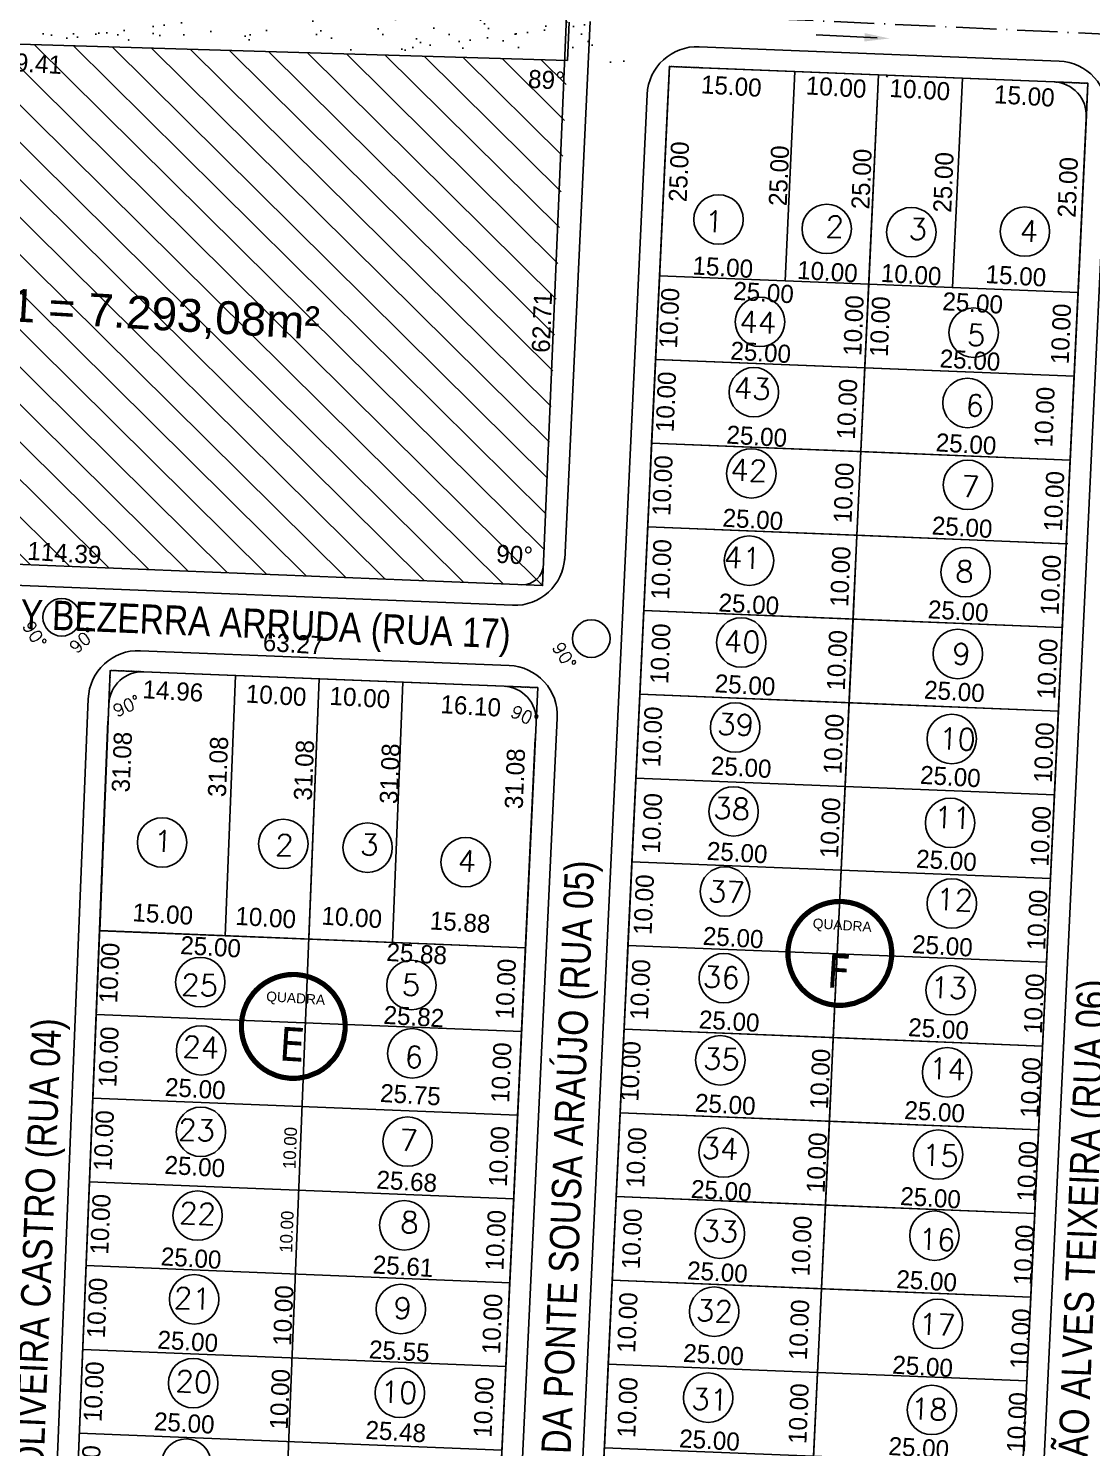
# Model space of a CAD drawing. Header units: millimetres. Extents: x 1794 to 8081, y 409 to 2272.
# Drawn here: x 5347.9 to 5474.8, y 603.6 to 773 of the extents above; entities that cross this region are included whole.
import ezdxf
from ezdxf.enums import TextEntityAlignment as Align

# ---------------------------------------------------------------- set-up
doc = ezdxf.new("R2010")
doc.units = ezdxf.units.MM
doc.linetypes.add('ACAD_ISO10W100', pattern=[18, 12, -3, 0, -3])
doc.linetypes.add('HIDDEN', pattern=[0.375, 0.25, -0.125])
for name, color, linetype in [('02 - EIXO VIA', 2, 'ACAD_ISO10W100'), ('03 - CALÇADA', 1, 'Continuous'), ('BOUNDARY A.VERDES', 102, 'Continuous'), ('BOUNDARY LOTES', 2, 'Continuous'), ('boundary quadras', 232, 'Continuous'), ('COT', 8, 'Continuous'), ('Cota', 8, 'Continuous'), ('CURVA_ESQ', 4, 'Continuous'), ('FAIXAS VERDES', 62, 'Continuous'), ('HATCH', 8, 'Continuous'), ('IND_QDª', 6, 'Continuous'), ('LOTE', 2, 'Continuous'), ('NºLOTES', 9, 'Continuous'), ('PENA-02', 2, 'Continuous'), ('Pontos', 2, 'Continuous'), ('PROJEÇÃO', 8, 'HIDDEN'), ('QDª', 4, 'Continuous'), ('SENTIDO ESCOAMENTO', 7, 'Continuous'), ('Texto', 2, 'Continuous'), ('texto - ruas', 2, 'Continuous')]:
    doc.layers.add(name, color=color, linetype=linetype)
doc.styles.add('arcad1', font='romans.shx')
doc.styles.add('ARIAL', font='arial.ttf', dxfattribs={"height": 0.25})
doc.styles.add('FUTURA', font='')
doc.styles.add('style1', font='tahoma.ttf')
doc.styles.add('T', font='ARIALN.TTF')
doc.styles.get('FUTURA').set_extended_font_data('Futura Lt BT')
doc.dimstyles.new('REGIS', dxfattribs={"dimtxt": 1.5, "dimasz": 0.12, "dimexe": 0, "dimexo": 0, "dimgap": 0, "dimtad": 0, "dimzin": 4, "dimdsep": 46, "dimtxsty": 'arcad1', "dimblk1": 'BOLA', "dimblk2": 'BOLA', "dimsah": 1, "dimcen": 0.12, "dimse1": 1, "dimse2": 1, "dimsd1": 1, "dimsd2": 1, "dimclrd": 256, "dimclre": 8, "dimclrt": 1, "dimadec": 0, "dimazin": 0, "dimtfac": 1.2, "dimtix": 1, "dimtmove": 2, "dimatfit": 3, "dimldrblk": 'BOLA', "dimfxl": 0, "dimfxlon": 1, "dimtvp": 2, "dimtolj": 1, "dimtzin": 4, "dimarcsym": 0})

# ---------------------------------------------------------------- blocks, each defined once
blk = doc.blocks.new('NUM_quadra-flat-3')
at = {"color": 6, "const_width": 0.62}
blk.add_lwpolyline([(0.01, 6.2), (-0.63, 6.17), (-1.38, 6.04), (-2.02, 5.86), (-2.66, 5.6), (-3.4, 5.19), (-3.95, 4.78), (-4.43, 4.34), (-4.78, 3.95), (-5.26, 3.29), (-5.57, 2.73), (-5.9, 1.91), (-6.09, 1.17), (-6.19, 0.42), (-6.18, -0.51), (-6.06, -1.31), (-5.85, -2.04), (-5.52, -2.83), (-5.05, -3.6), (-4.6, -4.16), (-4.11, -4.65), (-3.6, -5.05), (-2.96, -5.45), (-2.05, -5.85), (-1.36, -6.05), (-0.42, -6.19), (0.54, -6.18), (1.7, -5.96), (2.95, -5.46), (3.5, -5.12), (4.05, -4.69), (4.74, -4), (5.16, -3.44), (5.63, -2.59), (5.99, -1.61), (6.19, -0.42), (6.2, 0.21), (6.11, 1.05), (5.94, 1.79), (5.59, 2.67), (5.3, 3.21), (4.84, 3.88), (4.3, 4.47), (3.65, 5.02), (2.81, 5.53), (2.06, 5.85), (1.25, 6.07), (0.42, 6.19)], close=True, dxfattribs=at)
at = {"layer": 'IND_QDª'}
blk.add_circle((0, 0), 6.2, dxfattribs=at)
at = {"color": 3, "insert": (-3.17, 4.21), "char_height": 1.1781, "width": 8.2563, "attachment_point": 1, "rotation": 356.0731, "style": 'style1'}
blk.add_mtext('\\fArial|b0|i0|c0|p34;QUADRA', dxfattribs=at)
at = {"color": 3, "style": 'style1'}
blk.add_attdef('00', text='', height=4.03, rotation=356.0731, dxfattribs=at).set_placement((-0.28, -4.13), align=Align.CENTER)
blk = doc.blocks.new('NUM_quadra-flat-4')
at = {"color": 6, "const_width": 0.62}
blk.add_lwpolyline([(0.01, 6.2), (-0.63, 6.17), (-1.38, 6.04), (-2.02, 5.86), (-2.66, 5.6), (-3.4, 5.19), (-3.95, 4.78), (-4.43, 4.34), (-4.78, 3.95), (-5.26, 3.29), (-5.57, 2.73), (-5.9, 1.91), (-6.09, 1.17), (-6.19, 0.42), (-6.18, -0.51), (-6.06, -1.31), (-5.85, -2.04), (-5.52, -2.83), (-5.05, -3.6), (-4.6, -4.16), (-4.11, -4.65), (-3.6, -5.05), (-2.96, -5.45), (-2.05, -5.85), (-1.36, -6.05), (-0.42, -6.19), (0.54, -6.18), (1.7, -5.96), (2.95, -5.46), (3.5, -5.12), (4.05, -4.69), (4.74, -4), (5.16, -3.44), (5.63, -2.59), (5.99, -1.61), (6.19, -0.42), (6.2, 0.21), (6.11, 1.05), (5.94, 1.79), (5.59, 2.67), (5.3, 3.21), (4.84, 3.88), (4.3, 4.47), (3.65, 5.02), (2.81, 5.53), (2.06, 5.85), (1.25, 6.07), (0.42, 6.19)], close=True, dxfattribs=at)
at = {"layer": 'IND_QDª'}
blk.add_circle((0, 0), 6.2, dxfattribs=at)
at = {"color": 3, "insert": (-3.17, 4.21), "char_height": 1.1781, "width": 8.2563, "attachment_point": 1, "rotation": 356.0731, "style": 'style1'}
blk.add_mtext('\\fArial|b0|i0|c0|p34;QUADRA', dxfattribs=at)
at = {"color": 3, "style": 'style1'}
blk.add_attdef('00', text='', height=4.03, rotation=356.0731, dxfattribs=at).set_placement((-0.28, -4.13), align=Align.CENTER)
blk = doc.blocks.new('*D2236')
at = {"layer": 'Defpoints', "color": 0}
for p in [(5357.7, 696.35), (5357.7, 696.35), (5372.65, 695.75), (5362.8, 693.12), (5356.44, 665.3)]:
    blk.add_point(p, dxfattribs=at)
at = {"layer": 'Cota', "color": 1, "insert": (5359.66, 692.12), "char_height": 1.5, "attachment_point": 5, "rotation": 24.8238, "style": 'arcad1'}
blk.add_mtext('\\A1;90°', dxfattribs=at)
blk = doc.blocks.new('BOLA')
for p, q in [((-1, 0), (1, 0)), ((0, -1), (0, 1))]:
    blk.add_line(p, q)
blk.add_circle((0, 0), 0.3)
blk = doc.blocks.new('*D2237')
at = {"layer": 'Defpoints', "color": 0}
for p in [(5392.63, 694.95), (5408.72, 694.3), (5408.72, 694.3), (5403.14, 691.38), (5407.26, 663.25)]:
    blk.add_point(p, dxfattribs=at)
at = {"layer": 'Cota', "color": 1, "insert": (5407.17, 690.91), "char_height": 1.5, "attachment_point": 5, "rotation": 335.3823, "style": 'arcad1'}
blk.add_mtext('\\A1;90°', dxfattribs=at)
blk = doc.blocks.new('*D2220')
at = {"layer": 'Defpoints', "color": 0}
for p in [(5381.81, 701.37), (5415.11, 700.15), (5411.82, 694.92), (5714.89, 689.14), (5404.83, 444.83)]:
    blk.add_point(p, dxfattribs=at)
at = {"layer": 'Cota', "color": 1, "insert": (5411.89, 698.11), "char_height": 1.5, "attachment_point": 5, "rotation": 302.3666, "style": 'arcad1'}
blk.add_mtext('\\A1;90°', dxfattribs=at)
blk = doc.blocks.new('*D2221')
at = {"layer": 'Defpoints', "color": 0}
for p in [(5318.58, 703.91), (5351.89, 702.69), (5357.04, 699.45), (5651.67, 691.69), (5341.6, 447.38)]:
    blk.add_point(p, dxfattribs=at)
at = {"layer": 'Cota', "color": 1, "insert": (5354.39, 699.93), "char_height": 1.5, "attachment_point": 5, "rotation": 42.1799, "style": 'arcad1'}
blk.add_mtext('\\A1;90°', dxfattribs=at)
blk = doc.blocks.new('*D2222')
at = {"layer": 'Defpoints', "color": 0}
for p in [(5318.58, 703.91), (5351.89, 702.69), (5348.59, 697.47), (5651.67, 691.69), (5341.6, 447.38)]:
    blk.add_point(p, dxfattribs=at)
at = {"layer": 'Cota', "color": 1, "insert": (5348.67, 700.65), "char_height": 1.5, "attachment_point": 5, "rotation": 302.3666, "style": 'arcad1'}
blk.add_mtext('\\A1;90°', dxfattribs=at)
blk = doc.blocks.new('*D2223')
at = {"layer": 'Defpoints', "color": 0}
for p in [(5292.97, 812.25), (5255.36, 706.46), (5288.66, 705.24), (5289.19, 706.08), (5588.44, 694.24)]:
    blk.add_point(p, dxfattribs=at)
at = {"layer": 'Cota', "color": 1, "insert": (5291.61, 707.32), "char_height": 1.5, "attachment_point": 5, "rotation": 305.2643, "style": 'arcad1'}
blk.add_mtext('\\A1;90°', dxfattribs=at)
blk = doc.blocks.new('*D2224')
at = {"layer": 'Defpoints', "color": 0}
for p in [(5255.36, 706.46), (5288.66, 705.24), (5293.82, 702), (5588.44, 694.24), (5278.38, 449.93)]:
    blk.add_point(p, dxfattribs=at)
at = {"layer": 'Cota', "color": 1, "insert": (5291.17, 702.47), "char_height": 1.5, "attachment_point": 5, "rotation": 42.1799, "style": 'arcad1'}
blk.add_mtext('\\A1;90°', dxfattribs=at)

msp = doc.modelspace()

# ---------------------------------------------------------------- hatches: boundary and pattern name
at = {"layer": 'FAIXAS VERDES'}
h = msp.add_hatch(dxfattribs=at)
h.set_pattern_fill('AR-SAND', color=256, scale=0.1, style=0)
h.set_pattern_definition([(37.5, (5279.723, 768.8047), (-0.16, 4.89413), [0, -3.8608, 0, -4.318, 0, -4.1275]), (7.5, (5279.723, 768.8047), (4.49523, 7.16825), [0, -2.0828, 0, -3.4798, 0, -1.3335]), (327.5, (5276.599, 768.8047), (7.90992, 0.01437), [0, -1.27, 0, -4.572, 0, -5.969]), (317.5, (5276.599, 768.805), (7.63556, 2.2293), [0, -0.635, 0, -2.9972, 0, -3.429])])
edge = h.paths.add_edge_path()
edge.add_arc((5373.779, 807.395), 4, 46.09289, 131.37111)
edge.add_arc((5270.525, 924.633), 152.224, 273.4643, 311.37111, ccw=False)
edge.add_line((5279.723, 772.687), (5359.896, 771.584))
edge.add_line((5359.896, 771.584), (5419.638, 768.805))
edge.add_line((5419.638, 768.805), (5376.553, 810.277))
at = {"layer": 'HATCH', "ltscale": 0.2}
h = msp.add_hatch(dxfattribs=at)
h.set_pattern_fill('ANSI31', color=9, angle=90.28122, style=0)
h.set_pattern_definition([(135.28122, (1283.2232, 181.028), (-2.2340178, -2.2560562), [])])
h.paths.add_polyline_path([(5282.902, 772.964), (5294.52, 752.168, -0.1383108), (5296.35, 744.512), (5295.003, 711.089), (5409.297, 706.484), (5412.255, 769.127), (5412.255, 769.127)])

# ---------------------------------------------------------------- linework, layer by layer
at = {"layer": '02 - EIXO VIA', "ltscale": 0.4}
msp.add_line((5422.215, 774.791), (5566.17, 768.094), dxfattribs=at)
at = {"layer": '03 - CALÇADA'}
for p, q in [((5411.953, 709.578), (5414.978, 773.803)), ((5428.009, 770.776), (5470.975, 769.049)), ((5411.338, 543.521), (5421.774, 765.063)), ((5404.333, 547.827), (5411.055, 690.66))]:
    msp.add_line(p, q, dxfattribs=at)
at = {"layer": '03 - CALÇADA', "linetype": 'Continuous'}
for p, q in [((5465.899, 532.912), (5476.727, 762.771)), ((5405.716, 704.126), (5298.434, 708.448)), ((5405.303, 696.937), (5361.293, 698.71)), ((5355.057, 692.957), (5349.603, 558.434))]:
    msp.add_line(p, q, dxfattribs=at)
at = {"layer": '03 - CALÇADA'}
for centre, radius, start, end in [((5579.884, 843.297), 138.487, 117.21049, 117.21049), ((5579.884, 843.297), 136.887, 117.21049, 117.21049), ((5427.768, 764.781), 6, 87.69754, 177.30299), ((5470.734, 763.054), 6, 357.30299, 87.69754), ((5740.201, 569.9), 350.6, 145.72043, 145.76265), ((5405.958, 710.122), 6, 267.69311, 357.30299), ((5405.061, 690.942), 6, 357.30299, 87.69311)]:
    msp.add_arc(centre, radius, start, end, dxfattribs=at)
at = {"layer": '03 - CALÇADA', "linetype": 'Continuous'}
msp.add_arc((5361.052, 692.715), 6, 87.69311, 177.69311, dxfattribs=at)
at = {"layer": 'BOUNDARY A.VERDES'}
msp.add_lwpolyline([(5411.25, 776.762), (5376.553, 810.277, 0.390277), (5371.135, 810.397, -0.161504), (5282.929, 772.915), (5294.52, 752.168, -0.1383108), (5296.35, 744.512), (5295.003, 711.089), (5409.297, 706.484), (5412.192, 775.36), (5411.25, 776.762)], format="xyb", dxfattribs=at)
at = {"layer": 'BOUNDARY LOTES'}
for points in [[(5439.423, 767.815), (5428.224, 768.266), (5424.435, 768.418), (5424.248, 764.45), (5423.259, 743.446), (5438.247, 742.843)], [(5449.415, 767.414), (5439.423, 767.815), (5438.247, 742.843), (5448.239, 742.441)], [(5459.408, 767.012), (5449.415, 767.414), (5448.239, 742.441), (5458.231, 742.039)], [(5474.216, 762.594), (5474.396, 766.409), (5470.371, 766.571), (5459.408, 767.012), (5458.231, 742.039), (5473.219, 741.436)], [(5448.239, 742.441), (5423.259, 743.446), (5422.788, 733.456), (5447.769, 732.452)], [(5473.219, 741.436), (5448.239, 742.441), (5447.769, 732.452), (5472.749, 731.447)], [(5447.769, 732.452), (5422.788, 733.456), (5422.318, 723.467), (5447.298, 722.463)], [(5472.749, 731.447), (5447.769, 732.452), (5447.298, 722.463), (5472.278, 721.458)], [(5447.298, 722.463), (5422.318, 723.467), (5421.847, 713.478), (5446.827, 712.473)], [(5472.278, 721.458), (5447.298, 722.463), (5446.827, 712.473), (5471.808, 711.469)], [(5446.827, 712.473), (5421.847, 713.478), (5421.376, 703.489), (5446.357, 702.484)], [(5471.808, 711.469), (5446.827, 712.473), (5446.357, 702.484), (5471.337, 701.48)], [(5446.357, 702.484), (5421.376, 703.489), (5420.906, 693.5), (5445.886, 692.495)], [(5471.337, 701.48), (5446.357, 702.484), (5445.886, 692.495), (5470.867, 691.49)], [(5356.437, 665.299), (5357.695, 696.353), (5372.649, 695.751), (5371.398, 664.696)], [(5372.649, 695.751), (5382.641, 695.348), (5381.39, 664.293), (5371.398, 664.696)], [(5382.641, 695.348), (5392.633, 694.946), (5391.382, 663.891), (5381.39, 664.293)], [(5392.633, 694.946), (5408.723, 694.297), (5407.257, 663.251), (5391.382, 663.891)], [(5445.886, 692.495), (5420.906, 693.5), (5420.435, 683.511), (5445.416, 682.506)], [(5470.867, 691.49), (5445.886, 692.495), (5445.416, 682.506), (5470.396, 681.501)], [(5445.416, 682.506), (5420.435, 683.511), (5419.965, 673.522), (5444.945, 672.517)], [(5470.396, 681.501), (5445.416, 682.506), (5444.945, 672.517), (5469.926, 671.512)], [(5444.945, 672.517), (5419.965, 673.522), (5419.494, 663.532), (5444.475, 662.528)], [(5469.926, 671.512), (5444.945, 672.517), (5444.475, 662.528), (5469.455, 661.523)], [(5444.475, 662.528), (5419.494, 663.532), (5419.024, 653.543), (5444.004, 652.539)], [(5469.455, 661.523), (5444.475, 662.528), (5444.004, 652.539), (5468.985, 651.534)], [(5444.004, 652.539), (5419.024, 653.543), (5418.553, 643.554), (5443.534, 642.549)], [(5468.985, 651.534), (5444.004, 652.539), (5443.534, 642.549), (5468.514, 641.545)], [(5443.534, 642.549), (5418.553, 643.554), (5418.083, 633.565), (5443.063, 632.56)], [(5468.514, 641.545), (5443.534, 642.549), (5443.063, 632.56), (5468.043, 631.556)], [(5443.063, 632.56), (5418.083, 633.565), (5417.612, 623.576), (5442.592, 622.571)], [(5468.043, 631.556), (5443.063, 632.56), (5442.592, 622.571), (5467.573, 621.566)], [(5442.592, 622.571), (5417.612, 623.576), (5417.141, 613.587), (5442.122, 612.582)], [(5467.573, 621.566), (5442.592, 622.571), (5442.122, 612.582), (5467.102, 611.577)], [(5442.122, 612.582), (5417.141, 613.587), (5416.671, 603.597), (5441.651, 602.593)], [(5467.102, 611.577), (5442.122, 612.582), (5441.651, 602.593), (5466.632, 601.588)]]:
    msp.add_lwpolyline(points, close=True, dxfattribs=at)
at = {"layer": 'boundary quadras'}
for points in [[(5424.435, 768.418), (5413.699, 540.499), (5463.204, 528.82), (5474.396, 766.409), (5424.435, 768.418)], [(5357.695, 696.353), (5351.985, 555.449), (5401.638, 543.735), (5408.723, 694.297), (5357.695, 696.353)]]:
    msp.add_lwpolyline(points, dxfattribs=at)
at = {"layer": 'COT'}
for p, q in [((5439.423, 767.815), (5438.247, 742.843)), ((5356.41, 665.3), (5371.398, 664.696))]:
    msp.add_line(p, q, dxfattribs=at)
at = {"layer": 'Cota'}
for centre, radius in [((5430.303, 750.162), 2.951), ((5443.221, 749.033), 2.951), ((5453.314, 748.649), 2.951), ((5466.878, 748.716), 2.951), ((5435.246, 737.942), 2.951), ((5460.752, 736.659), 2.951), ((5434.515, 729.553), 2.951), ((5460.021, 728.27), 2.951), ((5434.219, 719.862), 2.951), ((5460.069, 718.495), 2.951), ((5433.944, 709.45), 2.951), ((5459.794, 708.083), 2.951), ((5351.887, 702.692), 2.243), ((5415.112, 700.145), 2.243), ((5433.015, 699.685), 2.951), ((5458.864, 698.318), 2.951), ((5432.291, 689.544), 2.951), ((5458.141, 688.176), 2.951), ((5432.096, 679.53), 2.951), ((5457.945, 678.162), 2.951), ((5363.874, 675.815), 2.951), ((5378.347, 675.653), 2.951), ((5388.405, 675.205), 2.951), ((5400.117, 673.469), 2.951), ((5431.071, 669.974), 2.951), ((5458.146, 668.536), 2.951), ((5430.94, 659.63), 2.951), ((5368.433, 659.161), 2.951), ((5393.639, 658.812), 2.951), ((5458.015, 658.192), 2.951), ((5368.533, 651.008), 2.951), ((5393.739, 650.659), 2.951), ((5430.512, 649.832), 2.951), ((5457.586, 648.394), 2.951), ((5368.514, 641.295), 2.951), ((5393.183, 640.134), 2.951), ((5430.91, 638.821), 2.951), ((5456.514, 638.581), 2.951), ((5368.111, 631.303), 2.951), ((5392.78, 630.142), 2.951), ((5430.467, 629.148), 2.951), ((5456.071, 628.907), 2.951), ((5367.708, 621.311), 2.951), ((5392.378, 620.15), 2.951), ((5429.778, 619.84), 2.951), ((5456.49, 618.381), 2.951), ((5367.582, 611.308), 2.951), ((5392.251, 610.147), 2.951), ((5429.061, 609.572), 2.951), ((5455.774, 608.113), 2.951), ((5366.763, 601.698), 2.951)]:
    msp.add_circle(centre, radius, dxfattribs=at)
at = {"layer": 'CURVA_ESQ'}
for centre, radius, start, end in [((5470.211, 762.574), 4, 357.30299, 87.69754), ((5406.917, 709.082), 2.5, 267.69311, 357.2968), ((5361.531, 692.195), 4, 87.69311, 177.69311), ((5404.531, 690.463), 4, 357.30299, 87.69311)]:
    msp.add_arc(centre, radius, start, end, dxfattribs=at)
at = {"layer": 'LOTE'}
for p, q in [((5438.247, 742.843), (5439.423, 767.815)), ((5438.451, 534.66), (5449.415, 767.414)), ((5458.231, 742.039), (5459.408, 767.012)), ((5473.219, 741.436), (5423.259, 743.446)), ((5472.749, 731.447), (5422.857, 733.454)), ((5472.278, 721.458), (5422.318, 723.467)), ((5472.012, 711.461), (5421.847, 713.478)), ((5471.337, 701.48), (5421.376, 703.489)), ((5372.649, 695.751), (5371.398, 664.696)), ((5382.641, 695.348), (5376.769, 549.602)), ((5392.633, 694.946), (5391.382, 663.891)), ((5470.867, 691.49), (5420.906, 693.5)), ((5470.396, 681.501), (5420.435, 683.511)), ((5469.926, 671.512), (5419.965, 673.522)), ((5407.261, 663.251), (5356.41, 665.3)), ((5469.455, 661.523), (5419.494, 663.532)), ((5406.788, 653.262), (5356.007, 655.308)), ((5468.985, 651.534), (5419.024, 653.543)), ((5406.318, 643.273), (5355.605, 645.316)), ((5468.514, 641.545), (5418.553, 643.554)), ((5405.848, 633.284), (5355.202, 635.324)), ((5468.043, 631.556), (5418.083, 633.565)), ((5405.379, 623.295), (5354.8, 625.332)), ((5467.573, 621.566), (5417.612, 623.576)), ((5404.909, 613.305), (5354.397, 615.34)), ((5467.102, 611.577), (5417.141, 613.587)), ((5404.439, 603.316), (5353.995, 605.348))]:
    msp.add_line(p, q, dxfattribs=at)
at = {"layer": 'PENA-02'}
for q in [(5283.246, 772.953), (5412.255, 769.127)]:
    msp.add_line((5412.255, 769.127), q, dxfattribs=at)
at = {"layer": 'Pontos'}
msp.add_point((5359.896, 771.584), dxfattribs=at)
at = {"layer": 'PROJEÇÃO', "ltscale": 0.2}
for p, q in [((5424.248, 764.45), (5424.435, 768.418)), ((5424.435, 768.418), (5428.404, 768.258)), ((5470.371, 766.571), (5474.396, 766.409)), ((5474.206, 762.386), (5474.396, 766.409)), ((5357.695, 696.353), (5357.534, 692.356)), ((5361.692, 696.192), (5357.695, 696.353)), ((5408.716, 694.298), (5404.692, 694.46))]:
    msp.add_line(p, q, dxfattribs=at)
at = {"layer": 'QDª'}
for p, q in [((5412.471, 773.693), (5412.255, 769.127)), ((5428.224, 768.266), (5470.371, 766.571)), ((5413.835, 543.403), (5424.252, 764.524)), ((5463.402, 533.03), (5474.216, 762.594)), ((5408.711, 694.298), (5357.695, 696.353)), ((5357.416, 690.279), (5352.101, 558.333)), ((5401.836, 547.944), (5408.431, 688.224))]:
    msp.add_line(p, q, dxfattribs=at)
at = {"layer": 'SENTIDO ESCOAMENTO'}
msp.add_line((5441.96, 772.21), (5449.224, 771.832), dxfattribs=at)
msp.add_solid([(5447.749, 772.401), (5447.702, 771.402), (5450.722, 771.761)], dxfattribs=at)
msp.add_solid([(5447.749, 772.401), (5447.702, 771.402), (5450.722, 771.761)], dxfattribs=at)

# ---------------------------------------------------------------- block references
at = {"layer": 'IND_QDª', "rotation": 0.2812192389329211}
for name, p, values in [('NUM_quadra-flat-3', (5444.783, 662.581), {'00': 'F'}), ('NUM_quadra-flat-4', (5379.541, 653.871), {'00': 'E'})]:
    msp.add_blockref(name, p, dxfattribs=at).add_auto_attribs(values)

# ---------------------------------------------------------------- texts
at = {"layer": 'Cota', "color": 1, "attachment_point": 5, "style": 'FUTURA'}
for s, insert, char_height, rotation in [('\\A1;129.41', (5347.513, 768.846), 2.16, 356.4911), ('\\A1;89°', (5409.758, 766.815), 2.16, 356.4911), ('\\A1;15.00', (5431.832, 766.064), 2.16, 356.4911), ('\\A1;10.00', (5444.34, 765.936), 2.16, 356.4911), ('\\A1;10.00', (5454.337, 765.634), 2.16, 356.4911), ('\\A1;15.00', (5466.816, 764.889), 2.16, 356.4911), ('\\A1;25.00', (5425.581, 755.862), 2.16, 87.63641), ('\\A1;25.00', (5437.525, 755.382), 2.16, 87.63641), ('\\A1;25.00', (5447.385, 754.985), 2.16, 87.63641), ('\\A1;25.00', (5457.16, 754.592), 2.16, 87.63641), ('\\A1;25.00', (5472.005, 753.995), 2.16, 87.63641), ('\\A1;15.00', (5430.812, 744.454), 2.16, 356.4911), ('\\A1;10.00', (5443.303, 743.921), 2.16, 356.4911), ('\\A1;10.00', (5453.298, 743.569), 2.16, 356.4911), ('\\A1;15.00', (5465.805, 743.429), 2.16, 356.4911), ('\\A1;10.00', (5424.43, 738.394), 2.16, 87.63641), ('\\A1;25.00', (5435.678, 741.435), 2.16, 356.4911), ('\\A1;62.71', (5409.229, 737.879), 2.16, 87.63641), ('\\A1;10.00', (5446.43, 737.51), 2.16, 87.63641), ('\\A1;10.00', (5449.584, 737.372), 2.16, 87.63641), ('\\A1;25.00', (5460.647, 740.189), 2.16, 356.4911), ('\\A1;10.00', (5471.187, 736.514), 2.16, 87.63641), ('\\A1;25.00', (5435.342, 734.296), 2.16, 356.4911), ('\\A1;25.00', (5460.325, 733.365), 2.16, 356.4911), ('\\A1;10.00', (5424.028, 728.403), 2.16, 87.63641), ('\\A1;10.00', (5445.663, 727.532), 2.16, 87.63641), ('\\A1;10.00', (5469.23, 726.585), 2.16, 87.63641), ('\\A1;25.00', (5434.87, 724.276), 2.16, 356.4911), ('\\A1;25.00', (5459.854, 723.349), 2.16, 356.4911), ('\\A1;10.00', (5423.626, 718.411), 2.16, 87.63641), ('\\A1;10.00', (5445.261, 717.541), 2.16, 87.63641), ('\\A1;10.00', (5470.375, 716.53), 2.16, 87.63641), ('\\A1;25.00', (5434.403, 714.363), 2.16, 356.4911), ('\\A1;25.00', (5459.386, 713.428), 2.16, 356.4911), ('\\A1;114.39', (5352.213, 710.355), 2.16, 356.4911), ('\\A1;90°', (5405.951, 710.136), 2.16, 356.4911), ('\\A1;10.00', (5423.485, 708.404), 2.16, 87.63641), ('\\A1;10.00', (5444.859, 707.549), 2.16, 87.63641), ('\\A1;10.00', (5469.979, 706.538), 2.16, 87.63641), ('\\A1;25.00', (5433.926, 704.246), 2.16, 356.4911), ('\\A1;25.00', (5458.915, 703.429), 2.16, 356.4911), ('\\A1;10.00', (5423.368, 698.345), 2.16, 87.63641), ('\\A1;63.27', (5379.527, 699.537), 2.16, 356.4911), ('\\A1;10.00', (5444.457, 697.557), 2.16, 87.63641), ('\\A1;10.00', (5469.577, 696.546), 2.16, 87.63641), ('\\A1;14.96', (5365.171, 693.888), 2.16, 356.4911), ('\\A1;10.00', (5377.492, 693.37), 2.16, 356.4911), ('\\A1;10.00', (5387.489, 693.102), 2.16, 356.4911), ('\\A1;25.00', (5433.472, 694.601), 2.16, 356.4911), ('\\A1;25.00', (5458.463, 693.83), 2.16, 356.4911), ('\\A1;16.10', (5400.725, 692.109), 2.16, 356.4911), ('\\A1;10.00', (5422.421, 688.435), 2.16, 87.63641), ('\\A1;10.00', (5444.055, 687.565), 2.16, 87.63641), ('\\A1;10.00', (5469.175, 686.554), 2.16, 87.63641), ('\\A1;31.08', (5359.081, 685.42), 2.16, 87.63641), ('\\A1;31.08', (5370.572, 684.86), 2.16, 87.63641), ('\\A1;31.08', (5380.827, 684.447), 2.16, 87.63641), ('\\A1;31.08', (5391.073, 684.034), 2.16, 87.63641), ('\\A1;31.08', (5406.007, 683.433), 2.16, 87.63641), ('\\A1;25.00', (5433.009, 684.788), 2.16, 356.4911), ('\\A1;25.00', (5457.985, 683.676), 2.16, 356.4911), ('\\A1;10.00', (5422.375, 678.104), 2.16, 87.63641), ('\\A1;10.00', (5443.653, 677.573), 2.16, 87.63641), ('\\A1;10.00', (5468.773, 676.563), 2.16, 87.63641), ('\\A1;25.00', (5432.53, 674.605), 2.16, 356.4911), ('\\A1;25.00', (5457.513, 673.671), 2.16, 356.4911), ('\\A1;10.00', (5421.392, 668.399), 2.16, 87.63641), ('\\A1;10.00', (5468.372, 666.571), 2.16, 87.63641), ('\\A1;15.00', (5363.957, 667.273), 2.16, 356.4911), ('\\A1;10.00', (5376.247, 666.846), 2.16, 356.4911), ('\\A1;10.00', (5386.521, 666.873), 2.16, 356.4911), ('\\A1;15.88', (5399.454, 666.293), 2.16, 356.4911), ('\\A1;25.00', (5432.052, 664.462), 2.16, 356.4911), ('\\A1;25.00', (5369.673, 663.365), 2.16, 356.4911), ('\\A1;25.88', (5394.276, 662.542), 2.16, 356.4911), ('\\A1;25.00', (5457.033, 663.477), 2.16, 356.4911), ('\\A1;10.00', (5357.594, 660.248), 2.16, 87.63641), ('\\A1;10.00', (5404.913, 658.342), 2.16, 87.63641), ('\\A1;10.00', (5420.962, 658.28), 2.16, 87.63641), ('\\A1;10.00', (5467.97, 656.579), 2.16, 87.63641), ('\\A1;25.82', (5393.938, 655.034), 2.16, 356.4911), ('\\A1;25.00', (5431.582, 654.493), 2.16, 356.4911), ('\\A1;10.00', (5357.495, 650.244), 2.16, 87.63641), ('\\A1;25.00', (5456.566, 653.568), 2.16, 356.4911), ('\\A1;10.00', (5419.815, 648.507), 2.16, 87.63641), ('\\A1;10.00', (5404.383, 648.355), 2.16, 87.63641), ('\\A1;10.00', (5442.448, 647.597), 2.16, 87.63641), ('\\A1;10.00', (5467.568, 646.587), 2.16, 87.63641), ('\\A1;25.00', (5367.841, 646.437), 2.16, 356.4911), ('\\A1;25.75', (5393.529, 645.715), 2.16, 356.4911), ('\\A1;25.00', (5431.114, 644.552), 2.16, 356.4911), ('\\A1;10.00', (5356.93, 640.258), 2.16, 87.63641), ('\\A1;25.00', (5456.101, 643.678), 2.16, 356.4911), ('\\A1;10.00', (5404.108, 638.358), 2.16, 87.63641), ('\\A1;10.00', (5379.161, 639.363), 1.5, 87.69311), ('\\A1;10.00', (5420.502, 638.233), 2.16, 87.63641), ('\\A1;10.00', (5442.046, 637.605), 2.16, 87.63641), ('\\A1;25.00', (5367.786, 637.141), 2.16, 356.4911), ('\\A1;10.00', (5467.166, 636.595), 2.16, 87.63641), ('\\A1;25.68', (5393.089, 635.373), 2.16, 356.4911), ('\\A1;25.00', (5430.63, 634.268), 2.16, 356.4911), ('\\A1;10.00', (5356.532, 630.266), 2.16, 87.63641), ('\\A1;25.00', (5455.617, 633.417), 2.16, 356.4911), ('\\A1;10.00', (5378.759, 629.371), 1.5, 87.69311), ('\\A1;10.00', (5403.706, 628.366), 2.16, 87.63641), ('\\A1;10.00', (5419.976, 628.528), 2.16, 87.63641), ('\\A1;10.00', (5440.238, 627.67), 2.16, 87.63641), ('\\A1;10.00', (5466.764, 626.603), 2.16, 87.63641), ('\\A1;25.00', (5367.346, 626.216), 2.16, 356.4911), ('\\A1;25.61', (5392.647, 625.247), 2.16, 356.4911), ('\\A1;25.00', (5430.172, 624.548), 2.16, 356.4911), ('\\A1;10.00', (5356.13, 620.274), 2.16, 87.63641), ('\\A1;25.00', (5455.15, 623.506), 2.16, 356.4911), ('\\A1;10.00', (5378.356, 619.379), 2.16, 87.63641), ('\\A1;10.00', (5403.303, 618.374), 2.16, 87.63641), ('\\A1;10.00', (5419.436, 618.536), 2.16, 87.63641), ('\\A1;10.00', (5439.933, 617.674), 2.16, 87.63641), ('\\A1;10.00', (5466.362, 616.611), 2.16, 87.63641), ('\\A1;25.00', (5366.945, 616.279), 2.16, 356.4911), ('\\A1;25.55', (5392.195, 615.123), 2.16, 356.4911), ('\\A1;25.00', (5429.708, 614.701), 2.16, 356.4911), ('\\A1;10.00', (5355.727, 610.283), 2.16, 87.63641), ('\\A1;25.00', (5454.669, 613.297), 2.16, 356.4911), ('\\A1;10.00', (5377.954, 609.387), 2.16, 87.63641), ('\\A1;10.00', (5402.28, 608.423), 2.16, 87.63641), ('\\A1;10.00', (5419.449, 608.408), 2.16, 87.63641), ('\\A1;10.00', (5439.868, 607.668), 2.16, 87.63641), ('\\A1;10.00', (5465.96, 606.619), 2.16, 87.63641), ('\\A1;25.00', (5366.527, 606.543), 2.16, 356.4911), ('\\A1;25.48', (5391.775, 605.516), 2.16, 356.4911), ('\\A1;25.00', (5429.227, 604.499), 2.16, 356.4911), ('\\A1;25.00', (5454.212, 603.586), 2.16, 356.4911), ('\\A1;10.00', (5355.325, 600.291), 2.16, 87.63641)]:
    msp.add_mtext(s, dxfattribs=dict(at, insert=insert, char_height=char_height, rotation=rotation))
at = {"layer": 'NºLOTES', "style": 'arcad1'}
for s, p in [('1', (5429.769, 749.923)), ('2', (5444.183, 749.311)), ('3', (5454.103, 749.017)), ('4', (5467.354, 748.784)), ('44', (5435.007, 737.893)), ('5', (5461.075, 736.353)), ('43', (5434.337, 729.991)), ('6', (5460.899, 727.974)), ('42', (5433.928, 720.233)), ('7', (5460.367, 718.298)), ('41', (5433.147, 709.788)), ('8', (5459.671, 708.159)), ('40', (5433.139, 699.795)), ('9', (5459.288, 698.315)), ('39', (5432.35, 689.894)), ('10', (5458.835, 688.173)), ('38', (5431.876, 679.875)), ('11', (5458.245, 678.786)), ('1', (5363.984, 675.971)), ('2', (5378.478, 675.52)), ('3', (5388.63, 675.569)), ('4', (5400.268, 673.599)), ('37', (5431.245, 669.929)), ('12', (5458.493, 668.995)), ('36', (5430.654, 659.739)), ('25', (5368.359, 658.803)), ('5', (5393.601, 658.824)), ('13', (5457.796, 658.484)), ('24', (5368.511, 651.401)), ('6', (5393.943, 650.221)), ('35', (5430.663, 649.978)), ('14', (5457.634, 648.801)), ('23', (5367.994, 641.51)), ('7', (5393.305, 640.289)), ('34', (5430.488, 639.305)), ('15', (5456.785, 638.474)), ('22', (5368.115, 631.553)), ('8', (5393.417, 630.484)), ('33', (5430.463, 629.438)), ('16', (5456.391, 628.439)), ('21', (5367.487, 621.426)), ('9', (5392.603, 620.255)), ('32', (5429.813, 619.934)), ('17', (5456.41, 618.297)), ('20', (5367.666, 611.498)), ('10', (5392.162, 610.214)), ('31', (5429.253, 609.367)), ('18', (5455.455, 608.207))]:
    msp.add_text(s, height=2.56, rotation=357.69311, dxfattribs=at).set_placement(p, align=Align.MIDDLE_CENTER)
at = {"layer": 'Texto', "style": 'ARIAL'}
msp.add_text('A.INST. 1 = 7.293,08m²', height=3.92, rotation=356.60929, dxfattribs=at).set_placement((5324.995, 739.251))
at = {"layer": 'texto - ruas', "linetype": 'Continuous', "style": 'T'}
for s, rotation, p in [('RUA ANTÔNIO VANDERLEY BEZERRA ARRUDA (RUA 17)', 357.66132, (5296.383, 703.422)), ('RUA CARMEM MARIA DA PONTE SOUSA ARAÚJO (RUA 05)', 87.69839, (5410.939, 560.549)), ('RUA PROFESSOR JOÃO ALVES TEIXEIRA (RUA 06)', 87.69839, (5472.709, 561.476)), ('RUA JOSÉ DE OLIVEIRA CASTRO (RUA 04)', 87.69839, (5348.579, 572.871))]:
    msp.add_text(s, height=3.5, rotation=rotation, dxfattribs=at).set_placement(p)

# ---------------------------------------------------------------- dimensions: what is measured, and where the dimension line sits
at = {"layer": 'Cota'}
for base, line1, line2, picture, middle in [((5289.192, 706.078), ((5255.358, 706.461), (5588.443, 694.237)), ((5292.974, 812.254), (5288.663, 705.239)), '*D2223', (5291.607, 707.321)), ((5293.82, 701.995), ((5255.358, 706.461), (5588.443, 694.237)), ((5278.377, 449.925), (5288.663, 705.239)), '*D2224', (5291.169, 702.473)), ((5357.045, 699.448), ((5318.583, 703.914), (5651.668, 691.69)), ((5341.602, 447.378), (5351.887, 702.692)), '*D2221', (5354.394, 699.926)), ((5348.594, 697.469), ((5341.602, 447.378), (5351.887, 702.692)), ((5318.583, 703.914), (5651.668, 691.69)), '*D2222', (5348.669, 700.652)), ((5411.818, 694.922), ((5404.827, 444.831), (5415.112, 700.145)), ((5381.808, 701.367), (5714.892, 689.143)), '*D2220', (5411.894, 698.105)), ((5362.802, 693.123), ((5356.437, 665.299), (5357.695, 696.353)), ((5357.695, 696.353), (5372.649, 695.751)), '*D2236', (5359.656, 692.116)), ((5403.139, 691.383), ((5408.723, 694.297), (5407.257, 663.251)), ((5392.633, 694.946), (5408.723, 694.297)), '*D2237', (5407.17, 690.908))]:
    dim = msp.add_angular_dim_2l(base=base, line1=line1, line2=line2, dimstyle='REGIS', override={"dimfxl": 0.18, "dimfxlon": 1}, dxfattribs=at)
    dim.commit()
    dim.dimension.update_dxf_attribs({"geometry": picture, "text_midpoint": middle, "dimtype": 162})

doc.saveas('drawing.dxf')
